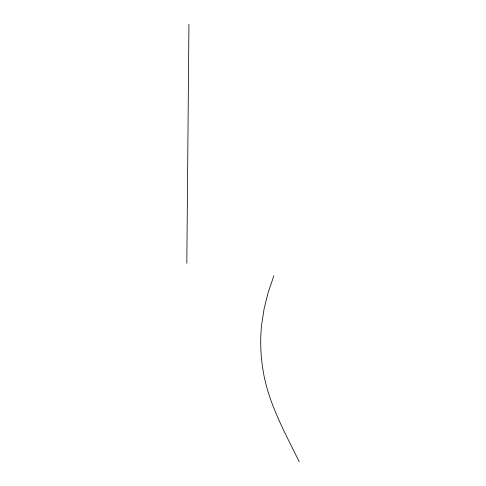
<?xml version="1.0" encoding="UTF-8"?>
<svg xmlns="http://www.w3.org/2000/svg" width="486" height="486" viewBox="0 0 486 486"><rect width="100%" height="100%" fill="white"/><g stroke="black" fill="none" stroke-linecap="round" stroke-linejoin="round"><path stroke-width="0.73" d="M186.824 263.339L188.939 24.3M273.873 275.823L268.108 292.633L264.117 308.744L261.717 324.144A165.696 165.696 0 0 0 262.428 366.146C266.869 400.579 284.207 431.027 299.176 461.7"/></g></svg>
